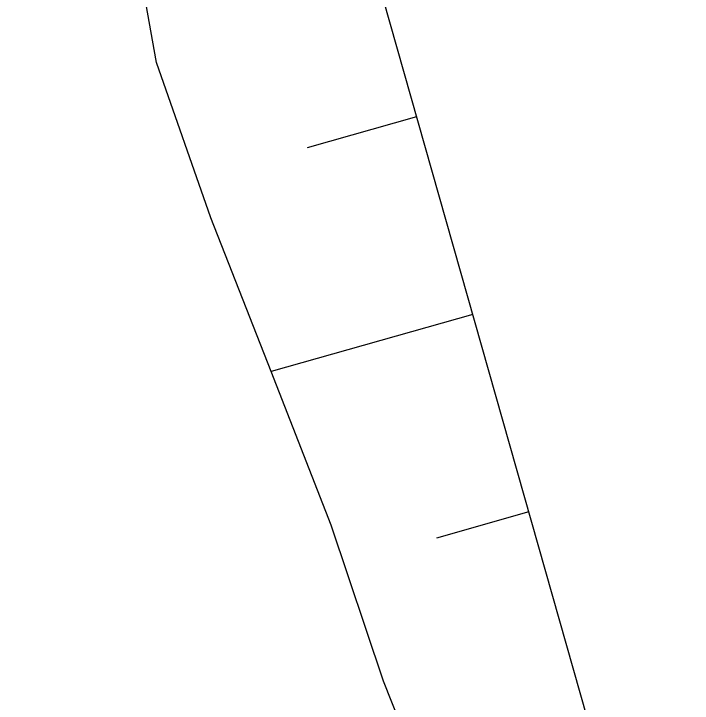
# Model space of a CAD drawing. Header units: metres. Extents: x 292889 to 323604, y 7400965 to 7462856.
# Drawn here: x 298747.05 to 298755.31, y 7450642.1 to 7450650.49 of the extents above; entities that cross this region are included whole.
import ezdxf

# ---------------------------------------------------------------- set-up
doc = ezdxf.new("R2010")
doc.units = ezdxf.units.M
doc.header["$LTSCALE"] = 10
for name, color, linetype in [('_LIMITE CONCESS', 30, 'CONC_LINE'), ('ACAD-Trecho Total_TIC_TALUDES E MUROS$0$F-HZ-ATERRO-TALUDE', 110, 'Continuous'), ('ACAD-Trecho Total_TIC_TALUDES E MUROS$0$F-HZ-TALUDE', 2, 'Continuous')]:
    doc.layers.add(name, color=color, linetype=linetype)
doc.styles.get("Standard").update_dxf_attribs({"font": 'simplex.shx'})
doc.linetypes.add('CONC_LINE', pattern='A,3.5,-0.25,["CONC",Standard,S=0.175,R=0,X=-0.05,Y=-0.1],-0.75', length=4.5)

# ---------------------------------------------------------------- blocks, each defined once
blk = doc.blocks.new('ACAD-Trecho Total_TIC_TALUDES E MUROS')
at = {"layer": 'ACAD-Trecho Total_TIC_TALUDES E MUROS$0$F-HZ-ATERRO-TALUDE', "linetype": 'Continuous', "lineweight": -3}
for p, q in [((298751.9554, 7450649.2349), (298750.6213, 7450648.8562)), ((298752.6381, 7450646.83), (298750.1856, 7450646.1338)), ((298753.3208, 7450644.425), (298752.1979, 7450644.1062))]:
    blk.add_line(p, q, dxfattribs=at)
at = {"layer": 'ACAD-Trecho Total_TIC_TALUDES E MUROS$0$F-HZ-TALUDE', "linetype": 'Continuous', "lineweight": -3, "flags": 128}
for points in [[(298815.9951, 7450423.6398), (298679.4525, 7450904.6436)], [(298752.2927, 7450640.4949), (298751.553, 7450642.3639), (298750.9157, 7450644.262), (298750.1856, 7450646.1338), (298749.4529, 7450648.0048), (298748.7906, 7450649.8958), (298748.4385, 7450651.8749), (298747.9637, 7450653.8191), (298747.3486, 7450655.7236), (298746.6878, 7450657.615), (298746.186, 7450659.5515), (298745.5301, 7450661.4444), (298744.6322, 7450663.2685), (298743.6807, 7450665.0774), (298742.9589, 7450666.9516), (298742.097, 7450668.7859), (298741.2625, 7450670.628), (298740.5431, 7450672.5029), (298740.0761, 7450674.4493), (298739.6982, 7450676.421)]]:
    blk.add_lwpolyline(points, dxfattribs=at)

msp = doc.modelspace()

# ---------------------------------------------------------------- block references
at = {"layer": '_LIMITE CONCESS'}
msp.add_blockref('ACAD-Trecho Total_TIC_TALUDES E MUROS', (0, 0), dxfattribs=at)

doc.saveas('drawing.dxf')
